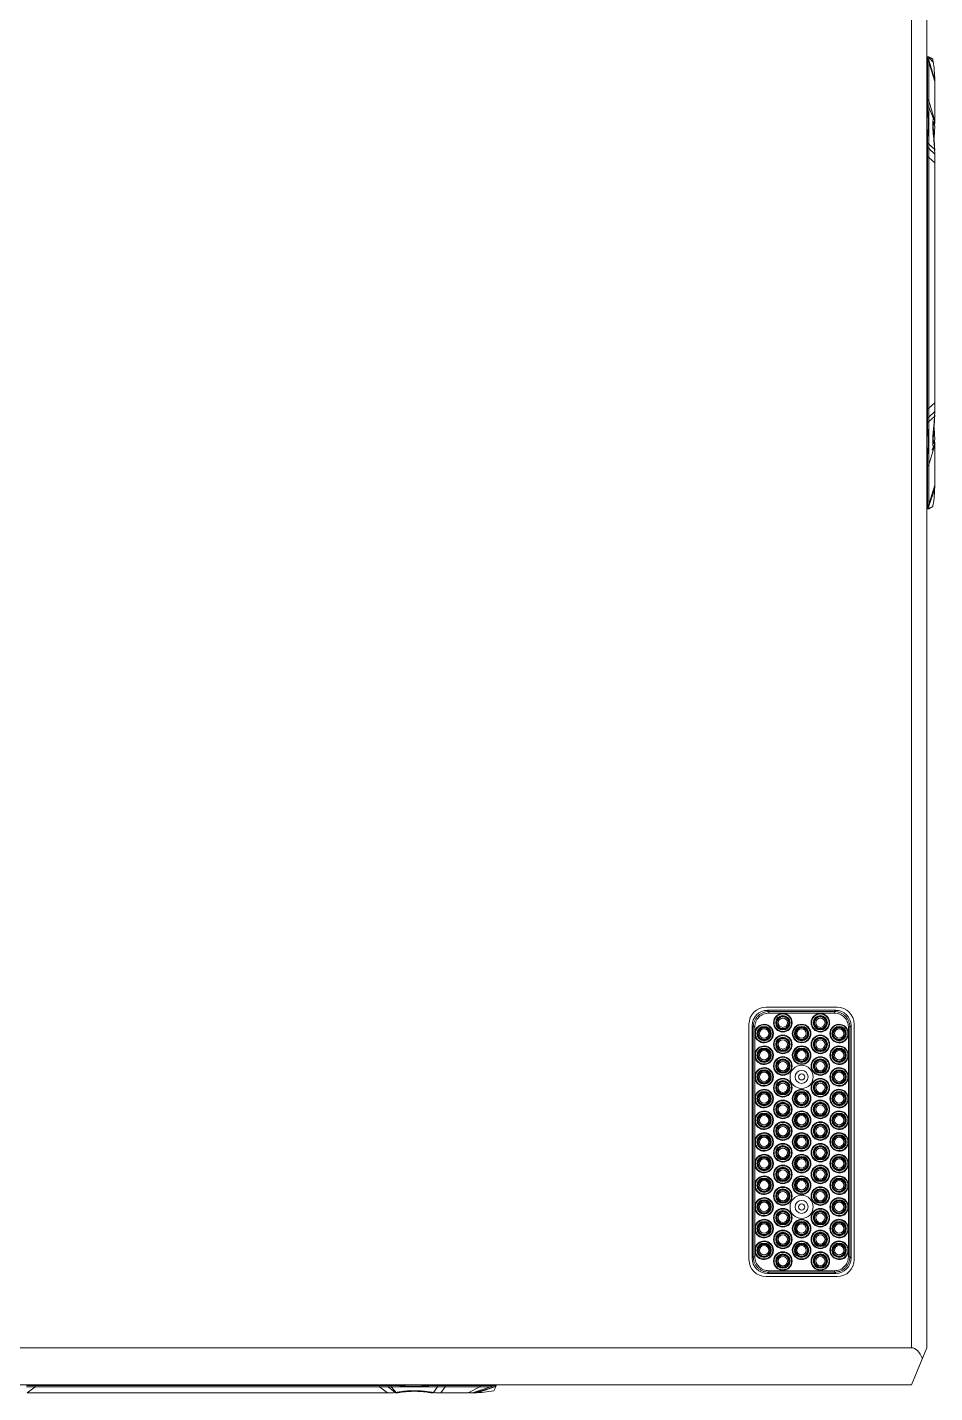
# Model space of a CAD drawing. Header units: millimetres. Extents: x 0 to 3564, y 0 to 2520.
# Drawn here: x 861.4 to 1154.6, y 1650.4 to 2091.5 of the extents above; entities that cross this region are included whole.
import ezdxf

# ---------------------------------------------------------------- set-up
doc = ezdxf.new("R2010")
doc.units = ezdxf.units.MM
doc.layers.get('0').update_dxf_attribs({"lineweight": 13})

msp = doc.modelspace()

# ---------------------------------------------------------------- linework, layer by layer
for p, q in [((1147.08, 2294.94), (1147.08, 1664.94)), ((1152.08, 2294.94), (1152.08, 1664.94)), ((1152.08, 2081.96), (1152.48, 2081.94)), ((1152.23, 2081.95), (1152.23, 2081.95)), ((1152.24, 2081.95), (1152.23, 2081.95)), ((1152.26, 2081.95), (1152.24, 2081.95)), ((1152.25, 2081.95), (1152.46, 2081.94)), ((1152.39, 2081.95), (1152.25, 2081.95)), ((1152.27, 2081.95), (1152.26, 2081.95)), ((1152.39, 2081.95), (1152.27, 2081.95)), ((1152.43, 2081.91), (1152.38, 2081.86)), ((1152.46, 2081.94), (1152.47, 2081.94)), ((1152.47, 2081.94), (1152.47, 2081.94)), ((1152.47, 2081.94), (1152.48, 2081.94)), ((1152.49, 2081.94), (1152.48, 2081.94)), ((1152.68, 2081.89), (1152.48, 2081.94)), ((1152.68, 2081.89), (1152.68, 2081.89)), ((1153.95, 2081.24), (1152.68, 2081.89)), ((1152.72, 2081.7), (1154.13, 2080.21)), ((1152.22, 2080.57), (1152.22, 2081.18)), ((1152.22, 2068.04), (1152.22, 2080.57)), ((1152.68, 2080.82), (1154.58, 2074.54)), ((1152.68, 2080.21), (1152.68, 2080.82)), ((1152.68, 2067.76), (1152.68, 2080.21)), ((1152.68, 2080.21), (1154.58, 2073.97)), ((1154.03, 2080.77), (1153.95, 2081.24)), ((1154.12, 2080.21), (1154.12, 2080.24)), ((1154.58, 2060.44), (1154.58, 2074.64)), ((1152.68, 2067.76), (1154.58, 2061.23)), ((1152.7, 2065.64), (1153.85, 2062.77)), ((1154.57, 2060.55), (1154.57, 2060.47)), ((1154.57, 2060.47), (1154.58, 2060.44)), ((1154.27, 2055.3), (1154.25, 2055.6)), ((1152.22, 2049.61), (1152.23, 2052.52)), ((1152.23, 2052.52), (1152.25, 2053.96)), ((1152.68, 2052.33), (1152.69, 2053.75)), ((1152.68, 2052.33), (1154.58, 2050.52)), ((1152.69, 2053.75), (1154.54, 2052.16)), ((1154.56, 2051.63), (1154.58, 2051.08)), ((1152.22, 1968.27), (1152.22, 2049.61)), ((1152.68, 2049.4), (1154.58, 2047.67)), ((1152.68, 1968.47), (1152.68, 2049.4)), ((1154.58, 2049.75), (1154.58, 2050.52)), ((1154.58, 1968.12), (1154.58, 2049.75)), ((1154.58, 2049.21), (1154.58, 2049.75)), ((1152.22, 1965.35), (1152.22, 1968.27)), ((1152.68, 1968.47), (1154.58, 1970.2)), ((1152.68, 1965.54), (1154.58, 1967.35)), ((1154.58, 1967.35), (1154.58, 1968.12)), ((1152.25, 1963.91), (1152.22, 1965.35)), ((1152.69, 1964.12), (1152.68, 1965.54)), ((1152.69, 1964.12), (1154.54, 1965.72)), ((1154.2, 1961.83), (1154.28, 1962.67)), ((1154.58, 1966.77), (1154.56, 1966.16)), ((1154.08, 1960.47), (1154.2, 1961.83)), ((1152.68, 1950.11), (1154.58, 1956.64)), ((1154.58, 1957.43), (1154.56, 1957.2)), ((1154.58, 1957.43), (1154.58, 1956.64)), ((1154.58, 1957.42), (1154.58, 1957.43)), ((1154.58, 1956.64), (1154.58, 1957.42)), ((1154.58, 1956.64), (1154.58, 1953.52)), ((1154.58, 1956.01), (1154.58, 1943.61)), ((1152.22, 1936.98), (1152.22, 1949.83)), ((1152.68, 1937.33), (1152.68, 1950.11)), ((1154.58, 1945.32), (1154.58, 1943.61)), ((1152.68, 1937.33), (1154.58, 1943.61)), ((1152.69, 1936.8), (1154.56, 1942.16)), ((1154.58, 1943.61), (1154.58, 1943.41)), ((1154.58, 1943.51), (1154.58, 1943.61)), ((1154.58, 1943.4), (1154.58, 1943.43)), ((1152.68, 1935.98), (1153.95, 1936.64)), ((1154.03, 1937.09), (1153.95, 1936.64)), ((1153.95, 1936.64), (1153.95, 1936.64)), ((1152.47, 1935.93), (1152.08, 1935.91)), ((1152.22, 1935.92), (1152.23, 1935.92)), ((1152.23, 1935.92), (1152.26, 1935.92)), ((1152.23, 1935.92), (1152.26, 1935.92)), ((1152.26, 1935.92), (1152.46, 1935.93)), ((1152.26, 1935.92), (1152.34, 1935.92)), ((1152.26, 1935.92), (1152.26, 1935.92)), ((1152.44, 1935.93), (1152.31, 1935.92)), ((1152.47, 1935.93), (1152.44, 1935.93)), ((1152.47, 1935.93), (1152.44, 1935.93)), ((1152.47, 1935.93), (1152.68, 1935.99)), ((1152.47, 1935.93), (1152.47, 1935.93)), ((1152.68, 1935.99), (1152.68, 1935.98)), ((1100.08, 1774.94), (1123.08, 1774.94)), ((1122.6, 1773.94), (1100.56, 1773.94)), ((1100.96, 1773.54), (1100.56, 1773.94)), ((1100.96, 1773.54), (1122.2, 1773.54)), ((1100.96, 1773.54), (1100.96, 1773.04)), ((1122.2, 1773.04), (1100.96, 1773.04)), ((1122.6, 1773.94), (1122.2, 1773.54)), ((1122.2, 1773.04), (1122.2, 1773.54)), ((1094.58, 1693.44), (1094.58, 1769.44)), ((1095.58, 1768.96), (1095.98, 1768.56)), ((1095.58, 1768.96), (1095.58, 1693.92)), ((1096.48, 1768.56), (1095.98, 1768.56)), ((1095.98, 1694.32), (1095.98, 1768.56)), ((1096.48, 1768.56), (1096.48, 1766.78)), ((1127.18, 1768.56), (1126.69, 1768.56)), ((1126.69, 1766.78), (1126.69, 1768.56)), ((1127.18, 1768.56), (1127.58, 1768.96)), ((1127.18, 1768.56), (1127.18, 1694.32)), ((1127.58, 1693.92), (1127.58, 1768.96)), ((1128.58, 1769.44), (1128.58, 1693.44)), ((1096.48, 1766.09), (1096.48, 1759.78)), ((1126.69, 1759.78), (1126.69, 1766.09)), ((1096.48, 1759.09), (1096.48, 1752.78)), ((1126.69, 1752.78), (1126.69, 1759.09)), ((1096.48, 1752.09), (1096.48, 1745.78)), ((1126.69, 1745.78), (1126.69, 1752.09)), ((1096.48, 1745.09), (1096.48, 1738.78)), ((1126.69, 1738.78), (1126.69, 1745.09)), ((1096.48, 1738.09), (1096.48, 1731.78)), ((1126.69, 1731.78), (1126.69, 1738.09)), ((1096.48, 1731.09), (1096.48, 1724.78)), ((1126.69, 1724.78), (1126.69, 1731.09)), ((1096.48, 1724.09), (1096.48, 1717.78)), ((1126.69, 1717.78), (1126.69, 1724.09)), ((1096.48, 1717.09), (1096.48, 1710.78)), ((1126.69, 1710.78), (1126.69, 1717.09)), ((1096.48, 1710.09), (1096.48, 1703.78)), ((1126.69, 1703.78), (1126.69, 1710.09)), ((1096.48, 1703.09), (1096.48, 1696.78)), ((1126.69, 1696.78), (1126.69, 1703.09)), ((1095.98, 1694.32), (1095.58, 1693.92)), ((1095.98, 1694.32), (1096.48, 1694.32)), ((1096.48, 1696.09), (1096.48, 1694.32)), ((1126.69, 1694.32), (1126.69, 1696.09)), ((1126.69, 1694.32), (1127.18, 1694.32)), ((1127.58, 1693.92), (1127.18, 1694.32)), ((1100.56, 1688.94), (1100.96, 1689.33)), ((1100.96, 1689.83), (1122.2, 1689.83)), ((1100.96, 1689.83), (1100.96, 1689.33)), ((1122.2, 1689.33), (1100.96, 1689.33)), ((1122.2, 1689.33), (1122.2, 1689.83)), ((1122.2, 1689.33), (1122.6, 1688.94)), ((1123.08, 1687.94), (1100.08, 1687.94)), ((1100.56, 1688.94), (1122.6, 1688.94)), ((1147.08, 1664.94), (692.08, 1664.94)), ((1147.08, 1652.94), (1152.08, 1664.94)), ((1147.08, 1652.94), (692.08, 1652.94)), ((863.98, 1652.34), (861.4, 1650.44)), ((977.76, 1650.44), (861.4, 1650.44)), ((863.98, 1652.79), (975.19, 1652.79)), ((863.98, 1652.34), (863.98, 1652.79)), ((863.98, 1652.34), (975.19, 1652.34)), ((975.19, 1652.34), (975.19, 1652.79)), ((975.19, 1652.34), (977.76, 1650.44)), ((978.48, 1650.44), (977.76, 1650.44)), ((978.05, 1652.78), (978.04, 1652.33)), ((978.04, 1652.33), (980.24, 1650.46)), ((978.97, 1652.32), (978.04, 1652.33)), ((978.98, 1652.76), (978.05, 1652.78)), ((978.98, 1652.76), (978.97, 1652.32)), ((978.97, 1652.32), (980.53, 1650.5)), ((980.24, 1650.44), (981.19, 1650.44)), ((986.54, 1651.07), (986.49, 1651.07)), ((991.79, 1650.44), (992.68, 1650.44)), ((993.92, 1652.33), (992.68, 1650.46)), ((996.42, 1652.79), (993.91, 1652.78)), ((993.91, 1652.77), (993.92, 1652.33)), ((994.46, 1650.44), (994.99, 1650.44)), ((994.99, 1650.44), (996.42, 1652.34)), ((996.42, 1652.8), (996.42, 1652.35)), ((1007.62, 1652.79), (996.42, 1652.79)), ((1007.62, 1652.34), (996.42, 1652.34)), ((1003.82, 1650.44), (1003.62, 1650.44)), ((1007.62, 1652.34), (1003.82, 1650.44)), ((1005.23, 1650.43), (1011.1, 1652.35)), ((1005.81, 1650.43), (1005.23, 1650.43)), ((1005.81, 1650.44), (1012.48, 1652.34)), ((1012.5, 1652.33), (1007.12, 1650.46)), ((1007.62, 1652.79), (1007.62, 1652.34)), ((1007.62, 1652.79), (1007.82, 1652.79)), ((1007.83, 1652.34), (1007.62, 1652.34)), ((1007.82, 1652.79), (1007.83, 1652.34)), ((1012.12, 1651.07), (1012.77, 1652.34)), ((1012.48, 1652.34), (1012.5, 1652.33)), ((1012.48, 1652.34), (1012.48, 1652.34)), ((1012.72, 1652.31), (1012.77, 1652.34)), ((1012.77, 1652.34), (1012.77, 1652.34)), ((1012.84, 1652.79), (1012.83, 1652.55)), ((1012.83, 1652.58), (1012.83, 1652.58)), ((1012.83, 1652.56), (1012.83, 1652.56)), ((1012.83, 1652.56), (1012.83, 1652.56)), ((1012.83, 1652.56), (1012.83, 1652.56)), ((1012.83, 1652.55), (1012.83, 1652.55)), ((1012.84, 1652.8), (1012.84, 1652.79)), ((1012.84, 1652.79), (1012.84, 1652.79)), ((1012.84, 1652.77), (1012.84, 1652.77)), ((1012.84, 1652.73), (1012.84, 1652.74)), ((1012.84, 1652.73), (1012.84, 1652.74)), ((1012.84, 1652.72), (1012.84, 1652.73))]:
    msp.add_line(p, q)
for points in [[(1152.48, 2081.94), (1152.47, 2081.94), (1152.46, 2081.94)], [(1152.68, 2081.89), (1152.64, 2081.91), (1152.55, 2081.93), (1152.49, 2081.94)], [(1153.95, 2081.24), (1153.77, 2081.33), (1153.51, 2081.46), (1153.27, 2081.58)], [(1154.33, 2061.84), (1154.28, 2061.91), (1153.97, 2062.48), (1153.85, 2062.77)], [(1153.74, 1954.85), (1153.74, 1954.86), (1153.78, 1954.94), (1153.83, 1955.07), (1153.88, 1955.19), (1153.93, 1955.31), (1153.98, 1955.42), (1154.03, 1955.52), (1154.07, 1955.61), (1154.12, 1955.69), (1154.17, 1955.78), (1154.23, 1955.87), (1154.29, 1955.97), (1154.33, 1956.03)], [(1152.68, 1937.33), (1152.68, 1939.19), (1152.68, 1941.93), (1152.68, 1945.53), (1152.68, 1950.11)], [(1012.77, 1652.34), (1012.79, 1652.37), (1012.82, 1652.46), (1012.83, 1652.52), (1012.83, 1652.54), (1012.83, 1652.54)], [(1012.82, 1652.46), (1012.83, 1652.52), (1012.83, 1652.54), (1012.83, 1652.54)], [(1012.83, 1652.54), (1012.83, 1652.55), (1012.83, 1652.56)], [(1012.83, 1652.54), (1012.83, 1652.55), (1012.83, 1652.56)]]:
    msp.add_lwpolyline(points)
for centre, radius in [((1099.46, 1766.44), 2.82), ((1099.46, 1766.44), 2.32), ((1105.52, 1769.94), 3), ((1105.52, 1769.94), 2.82), ((1105.52, 1769.94), 2.32), ((1105.52, 1769.94), 2.1), ((1105.52, 1769.94), 1.9), ((1105.52, 1769.94), 1.5), ((1111.58, 1766.44), 3), ((1111.58, 1766.44), 2.82), ((1111.58, 1766.44), 2.32), ((1117.64, 1769.94), 3), ((1117.64, 1769.94), 2.82), ((1117.64, 1769.94), 2.32), ((1117.64, 1769.94), 2.1), ((1117.64, 1769.94), 1.9), ((1117.64, 1769.94), 1.5), ((1123.71, 1766.44), 2.82), ((1123.71, 1766.44), 2.32), ((1099.46, 1766.44), 2.1), ((1099.46, 1766.44), 1.9), ((1099.46, 1766.44), 1.5), ((1105.52, 1762.94), 3), ((1105.52, 1762.94), 2.82), ((1105.52, 1762.94), 2.32), ((1105.52, 1762.94), 2.1), ((1105.52, 1762.94), 1.9), ((1105.52, 1762.94), 1.5), ((1111.58, 1766.44), 2.1), ((1111.58, 1766.44), 1.9), ((1111.58, 1766.44), 1.5), ((1117.64, 1762.94), 3), ((1117.64, 1762.94), 2.82), ((1117.64, 1762.94), 2.32), ((1117.64, 1762.94), 2.1), ((1117.64, 1762.94), 1.9), ((1117.64, 1762.94), 1.5), ((1123.71, 1766.44), 2.1), ((1123.71, 1766.44), 1.9), ((1123.71, 1766.44), 1.5), ((1099.46, 1759.44), 2.82), ((1099.46, 1759.44), 2.32), ((1099.46, 1759.44), 2.1), ((1099.46, 1759.44), 1.9), ((1099.46, 1759.44), 1.5), ((1111.58, 1759.44), 3), ((1111.58, 1759.44), 2.82), ((1111.58, 1759.44), 2.32), ((1111.58, 1759.44), 2.1), ((1111.58, 1759.44), 1.9), ((1111.58, 1759.44), 1.5), ((1123.71, 1759.44), 2.82), ((1123.71, 1759.44), 2.32), ((1123.71, 1759.44), 2.1), ((1123.71, 1759.44), 1.9), ((1123.71, 1759.44), 1.5), ((1105.52, 1755.94), 3), ((1105.52, 1755.94), 2.82), ((1105.52, 1755.94), 2.32), ((1105.52, 1755.94), 2.1), ((1105.52, 1755.94), 1.9), ((1105.52, 1755.94), 1.5), ((1111.58, 1752.44), 3.75), ((1117.64, 1755.94), 3), ((1117.64, 1755.94), 2.82), ((1117.64, 1755.94), 2.32), ((1117.64, 1755.94), 2.1), ((1117.64, 1755.94), 1.9), ((1117.64, 1755.94), 1.5), ((1099.46, 1752.44), 2.82), ((1099.46, 1752.44), 2.32), ((1099.46, 1752.44), 2.1), ((1099.46, 1752.44), 1.9), ((1099.46, 1752.44), 1.5), ((1105.52, 1748.94), 3), ((1105.52, 1748.94), 2.82), ((1105.52, 1748.94), 2.32), ((1105.52, 1748.94), 2.1), ((1111.58, 1752.44), 2.1), ((1111.58, 1752.44), 1), ((1117.64, 1748.94), 3), ((1117.64, 1748.94), 2.82), ((1117.64, 1748.94), 2.32), ((1117.64, 1748.94), 2.1), ((1123.71, 1752.44), 2.82), ((1123.71, 1752.44), 2.32), ((1123.71, 1752.44), 2.1), ((1123.71, 1752.44), 1.9), ((1123.71, 1752.44), 1.5), ((1099.46, 1745.44), 2.82), ((1099.46, 1745.44), 2.32), ((1099.46, 1745.44), 2.1), ((1099.46, 1745.44), 1.9), ((1099.46, 1745.44), 1.5), ((1105.52, 1748.94), 1.9), ((1105.52, 1748.94), 1.5), ((1111.58, 1745.44), 3), ((1111.58, 1745.44), 2.82), ((1111.58, 1745.44), 2.32), ((1111.58, 1745.44), 2.1), ((1111.58, 1745.44), 1.9), ((1111.58, 1745.44), 1.5), ((1117.64, 1748.94), 1.9), ((1117.64, 1748.94), 1.5), ((1123.71, 1745.44), 2.82), ((1123.71, 1745.44), 2.32), ((1123.71, 1745.44), 2.1), ((1123.71, 1745.44), 1.9), ((1123.71, 1745.44), 1.5), ((1105.52, 1741.94), 3), ((1105.52, 1741.94), 2.82), ((1105.52, 1741.94), 2.32), ((1105.52, 1741.94), 2.1), ((1105.52, 1741.94), 1.9), ((1105.52, 1741.94), 1.5), ((1117.64, 1741.94), 3), ((1117.64, 1741.94), 2.82), ((1117.64, 1741.94), 2.32), ((1117.64, 1741.94), 2.1), ((1117.64, 1741.94), 1.9), ((1117.64, 1741.94), 1.5), ((1099.46, 1738.44), 2.82), ((1099.46, 1738.44), 2.32), ((1099.46, 1738.44), 2.1), ((1099.46, 1738.44), 1.9), ((1099.46, 1738.44), 1.5), ((1105.52, 1734.94), 3), ((1105.52, 1734.94), 2.82), ((1111.58, 1738.44), 3), ((1111.58, 1738.44), 2.82), ((1111.58, 1738.44), 2.32), ((1111.58, 1738.44), 2.1), ((1111.58, 1738.44), 1.9), ((1111.58, 1738.44), 1.5), ((1117.64, 1734.94), 3), ((1117.64, 1734.94), 2.82), ((1123.71, 1738.44), 2.82), ((1123.71, 1738.44), 2.32), ((1123.71, 1738.44), 2.1), ((1123.71, 1738.44), 1.9), ((1123.71, 1738.44), 1.5), ((1099.46, 1731.44), 2.82), ((1099.46, 1731.44), 2.32), ((1099.46, 1731.44), 2.1), ((1099.46, 1731.44), 1.9), ((1105.52, 1734.94), 2.32), ((1105.52, 1734.94), 2.1), ((1105.52, 1734.94), 1.9), ((1105.52, 1734.94), 1.5), ((1111.58, 1731.44), 3), ((1111.58, 1731.44), 2.82), ((1111.58, 1731.44), 2.32), ((1111.58, 1731.44), 2.1), ((1111.58, 1731.44), 1.9), ((1117.64, 1734.94), 2.32), ((1117.64, 1734.94), 2.1), ((1117.64, 1734.94), 1.9), ((1117.64, 1734.94), 1.5), ((1123.71, 1731.44), 2.82), ((1123.71, 1731.44), 2.32), ((1123.71, 1731.44), 2.1), ((1123.71, 1731.44), 1.9), ((1099.46, 1731.44), 1.5), ((1105.52, 1727.94), 3), ((1105.52, 1727.94), 2.82), ((1105.52, 1727.94), 2.32), ((1105.52, 1727.94), 2.1), ((1105.52, 1727.94), 1.9), ((1105.52, 1727.94), 1.5), ((1111.58, 1731.44), 1.5), ((1117.64, 1727.94), 3), ((1117.64, 1727.94), 2.82), ((1117.64, 1727.94), 2.32), ((1117.64, 1727.94), 2.1), ((1117.64, 1727.94), 1.9), ((1117.64, 1727.94), 1.5), ((1123.71, 1731.44), 1.5), ((1099.46, 1724.44), 2.82), ((1099.46, 1724.44), 2.32), ((1099.46, 1724.44), 2.1), ((1099.46, 1724.44), 1.9), ((1099.46, 1724.44), 1.5), ((1111.58, 1724.44), 3), ((1111.58, 1724.44), 2.82), ((1111.58, 1724.44), 2.32), ((1111.58, 1724.44), 2.1), ((1111.58, 1724.44), 1.9), ((1111.58, 1724.44), 1.5), ((1123.71, 1724.44), 2.82), ((1123.71, 1724.44), 2.32), ((1123.71, 1724.44), 2.1), ((1123.71, 1724.44), 1.9), ((1123.71, 1724.44), 1.5), ((1099.46, 1717.44), 2.82), ((1105.52, 1720.94), 3), ((1105.52, 1720.94), 2.82), ((1105.52, 1720.94), 2.32), ((1105.52, 1720.94), 2.1), ((1105.52, 1720.94), 1.9), ((1105.52, 1720.94), 1.5), ((1111.58, 1717.44), 3), ((1111.58, 1717.44), 2.82), ((1117.64, 1720.94), 3), ((1117.64, 1720.94), 2.82), ((1117.64, 1720.94), 2.32), ((1117.64, 1720.94), 2.1), ((1117.64, 1720.94), 1.9), ((1117.64, 1720.94), 1.5), ((1123.71, 1717.44), 2.82), ((1099.46, 1717.44), 2.32), ((1099.46, 1717.44), 2.1), ((1099.46, 1717.44), 1.9), ((1099.46, 1717.44), 1.5), ((1105.52, 1713.94), 3), ((1105.52, 1713.94), 2.82), ((1105.52, 1713.94), 2.32), ((1105.52, 1713.94), 2.1), ((1105.52, 1713.94), 1.9), ((1111.58, 1717.44), 2.32), ((1111.58, 1717.44), 2.1), ((1111.58, 1717.44), 1.9), ((1111.58, 1717.44), 1.5), ((1117.64, 1713.94), 3), ((1117.64, 1713.94), 2.82), ((1117.64, 1713.94), 2.32), ((1117.64, 1713.94), 2.1), ((1117.64, 1713.94), 1.9), ((1123.71, 1717.44), 2.32), ((1123.71, 1717.44), 2.1), ((1123.71, 1717.44), 1.9), ((1123.71, 1717.44), 1.5), ((1099.46, 1710.44), 2.82), ((1099.46, 1710.44), 2.32), ((1099.46, 1710.44), 2.1), ((1099.46, 1710.44), 1.9), ((1099.46, 1710.44), 1.5), ((1105.52, 1713.94), 1.5), ((1111.58, 1710.44), 3.75), ((1111.58, 1710.44), 2.1), ((1111.58, 1710.44), 1), ((1117.64, 1713.94), 1.5), ((1123.71, 1710.44), 2.82), ((1123.71, 1710.44), 2.32), ((1123.71, 1710.44), 2.1), ((1123.71, 1710.44), 1.9), ((1123.71, 1710.44), 1.5), ((1105.52, 1706.94), 3), ((1105.52, 1706.94), 2.82), ((1105.52, 1706.94), 2.32), ((1105.52, 1706.94), 2.1), ((1105.52, 1706.94), 1.9), ((1105.52, 1706.94), 1.5), ((1117.64, 1706.94), 3), ((1117.64, 1706.94), 2.82), ((1117.64, 1706.94), 2.32), ((1117.64, 1706.94), 2.1), ((1117.64, 1706.94), 1.9), ((1117.64, 1706.94), 1.5), ((1099.46, 1703.44), 2.82), ((1099.46, 1703.44), 2.32), ((1099.46, 1703.44), 2.1), ((1099.46, 1703.44), 1.9), ((1099.46, 1703.44), 1.5), ((1105.52, 1699.94), 3), ((1105.52, 1699.94), 2.82), ((1111.58, 1703.44), 3), ((1111.58, 1703.44), 2.82), ((1111.58, 1703.44), 2.32), ((1111.58, 1703.44), 2.1), ((1111.58, 1703.44), 1.9), ((1111.58, 1703.44), 1.5), ((1117.64, 1699.94), 3), ((1117.64, 1699.94), 2.82), ((1123.71, 1703.44), 2.82), ((1123.71, 1703.44), 2.32), ((1123.71, 1703.44), 2.1), ((1123.71, 1703.44), 1.9), ((1123.71, 1703.44), 1.5), ((1099.46, 1696.44), 2.82), ((1099.46, 1696.44), 2.32), ((1099.46, 1696.44), 2.1), ((1099.46, 1696.44), 1.9), ((1105.52, 1699.94), 2.32), ((1105.52, 1699.94), 2.1), ((1105.52, 1699.94), 1.9), ((1105.52, 1699.94), 1.5), ((1111.58, 1696.44), 3), ((1111.58, 1696.44), 2.82), ((1111.58, 1696.44), 2.32), ((1111.58, 1696.44), 2.1), ((1111.58, 1696.44), 1.9), ((1117.64, 1699.94), 2.32), ((1117.64, 1699.94), 2.1), ((1117.64, 1699.94), 1.9), ((1117.64, 1699.94), 1.5), ((1123.71, 1696.44), 2.82), ((1123.71, 1696.44), 2.32), ((1123.71, 1696.44), 2.1), ((1123.71, 1696.44), 1.9), ((1099.46, 1696.44), 1.5), ((1105.52, 1692.94), 3), ((1105.52, 1692.94), 2.82), ((1105.52, 1692.94), 2.32), ((1105.52, 1692.94), 2.1), ((1105.52, 1692.94), 1.9), ((1105.52, 1692.94), 1.5), ((1111.58, 1696.44), 1.5), ((1117.64, 1692.94), 3), ((1117.64, 1692.94), 2.82), ((1117.64, 1692.94), 2.32), ((1117.64, 1692.94), 2.1), ((1117.64, 1692.94), 1.9), ((1117.64, 1692.94), 1.5), ((1123.71, 1696.44), 1.5)]:
    msp.add_circle(centre, radius)
for centre, radius, start, end in [((1152.2, 2081.46), 0.5, 86.9236, 86.9657), ((1152.45, 2081.45), 0.496, 62.913, 71.0364), ((1114.81, 2073.96), 39.81, 9.074, 9.8552), ((1115.4, 2074.05), 39.21, 8.2704, 9.0318), ((1122.49, 2074.66), 32.09, 1.6951, 1.8258), ((1120.29, 2074.61), 34.3, 0.7481, 1.6797), ((1116.59, 2074.56), 37.99, 0.3784, 0.7476), ((1111.57, 2074.53), 43.01, 0.1505, 0.3761), ((1161.64, 2060.36), 7.69, 175.4358, 176.0078), ((1135.82, 2051.08), 18.75, 1.6882, 3.2859), ((1086.73, 2050.3), 67.85, 0.1899, 0.663), ((1087.72, 1967.57), 66.86, 359.3117, 359.8109), ((1135.51, 1966.8), 19.06, 356.7296, 358.073), ((1217.14, 1955.27), 63.27, 175.2774, 175.4913), ((1166.53, 1957.76), 12.58, 181.2303, 182.116), ((1114.75, 1943.92), 39.87, 350.1271, 351.2679), ((1152.45, 1936.43), 0.496, 288.9694, 297.0893), ((1100.08, 1769.44), 5.5, 90, 180), ((1123.08, 1769.44), 5.5, 0, 90), ((1099.46, 1766.44), 3, 186.6138, 173.3862), ((1123.71, 1766.44), 3, 6.6138, 353.3862), ((1099.46, 1766.44), 3, 173.3861, 179.9943), ((1099.46, 1766.44), 3, 180.0057, 186.6139), ((1123.7, 1766.44), 3, 0.0057, 6.6139), ((1123.7, 1766.44), 3, 353.3861, 359.9943), ((1099.46, 1759.44), 3, 173.3861, 179.9943), ((1099.46, 1759.44), 3, 186.6138, 173.3862), ((1123.71, 1759.44), 3, 6.6138, 353.3862), ((1123.7, 1759.44), 3, 0.0057, 6.6139), ((1099.46, 1759.44), 3, 180.0057, 186.6139), ((1099.46, 1752.44), 3, 186.6138, 173.3862), ((1123.71, 1752.44), 3, 6.6138, 353.3862), ((1123.7, 1759.44), 3, 353.3861, 359.9943), ((1099.46, 1752.44), 3, 173.3861, 179.9943), ((1099.46, 1752.44), 3, 180.0057, 186.6139), ((1123.7, 1752.44), 3, 0.0057, 6.6139), ((1123.7, 1752.44), 3, 353.3861, 359.9943), ((1099.46, 1745.44), 3, 186.6138, 173.3862), ((1123.71, 1745.44), 3, 6.6138, 353.3862), ((1099.46, 1745.44), 3, 173.3861, 179.9943), ((1099.46, 1745.44), 3, 180.0057, 186.6139), ((1123.7, 1745.44), 3, 0.0057, 6.6139), ((1123.7, 1745.44), 3, 353.3861, 359.9943), ((1099.46, 1738.44), 3, 173.3861, 179.9943), ((1099.46, 1738.44), 3, 180.0057, 186.6139), ((1099.46, 1738.44), 3, 186.6138, 173.3862), ((1123.71, 1738.44), 3, 6.6138, 353.3862), ((1123.7, 1738.44), 3, 0.0057, 6.6139), ((1123.7, 1738.44), 3, 353.3861, 359.9943), ((1099.46, 1731.44), 3, 186.6138, 173.3862), ((1123.71, 1731.44), 3, 6.6138, 353.3862), ((1099.46, 1731.44), 3, 173.3855, 179.9938), ((1099.46, 1731.44), 3, 180.0062, 186.6145), ((1123.7, 1731.44), 3, 0.0062, 6.6145), ((1123.7, 1731.44), 3, 353.3855, 359.9938), ((1099.46, 1724.44), 3, 173.3861, 179.9943), ((1099.46, 1724.44), 3, 186.6138, 173.3862), ((1123.71, 1724.44), 3, 6.6138, 353.3862), ((1123.7, 1724.44), 3, 0.0057, 6.6139), ((1099.46, 1724.44), 3, 180.0057, 186.6139), ((1099.46, 1717.44), 3, 186.6138, 173.3862), ((1123.71, 1717.44), 3, 6.6138, 353.3862), ((1123.7, 1724.44), 3, 353.3861, 359.9943), ((1099.46, 1717.44), 3, 173.3861, 179.9943), ((1099.46, 1717.44), 3, 180.0057, 186.6139), ((1123.7, 1717.44), 3, 0.0057, 6.6139), ((1123.7, 1717.44), 3, 353.3861, 359.9943), ((1099.46, 1710.44), 3, 186.6138, 173.3862), ((1123.71, 1710.44), 3, 6.6138, 353.3862), ((1099.46, 1710.44), 3, 173.3861, 179.9943), ((1099.46, 1710.44), 3, 180.0057, 186.6139), ((1123.7, 1710.44), 3, 0.0057, 6.6139), ((1123.7, 1710.44), 3, 353.3861, 359.9943), ((1099.46, 1703.44), 3, 173.3861, 179.9943), ((1099.46, 1703.44), 3, 180.0057, 186.6139), ((1099.46, 1703.44), 3, 186.6138, 173.3862), ((1123.71, 1703.44), 3, 6.6138, 353.3862), ((1123.7, 1703.44), 3, 0.0057, 6.6139), ((1123.7, 1703.44), 3, 353.3861, 359.9943), ((1099.46, 1696.44), 3, 186.6138, 173.3862), ((1123.71, 1696.44), 3, 6.6138, 353.3862), ((1099.46, 1696.44), 3, 173.3861, 179.9943), ((1099.46, 1696.44), 3, 180.0057, 186.6139), ((1123.7, 1696.44), 3, 0.0057, 6.6139), ((1123.7, 1696.44), 3, 353.3861, 359.9943), ((1100.08, 1693.44), 5.5, 180, 270), ((1123.08, 1693.44), 5.5, 270, 0), ((863.64, 1380.32), 272.02, 89.9283, 90.5298), ((975.53, 1380.32), 272.02, 89.4702, 90.0717), ((1004.65, 1776.79), 126.35, 269.6211, 269.9061), ((1004.91, 1880.13), 229.7, 269.8834, 270.0787), ((1005.82, 1682.06), 31.63, 269.9579, 281.4903), ((1011.33, 1316.13), 336.68, 89.9934, 90.5974), ((1012.34, 1652.82), 0.5, 285.8892, 357.1597), ((1012.32, 1652.81), 0.52, 334.6218, 338.8348)]:
    msp.add_arc(centre, radius, start, end)
for centre, major_axis, ratio, start_param, end_param in [((1100.6, 1768.92), (3.56, -3.56), 0.992433, 2.359993, 3.923193), ((1122.56, 1768.92), (3.56, 3.56), 0.992433, -0.7816, 0.7816), ((1100.6, 1693.96), (3.56, 3.56), 0.992433, 2.359993, 3.923193), ((1122.56, 1693.96), (3.56, -3.56), 0.992433, -0.7816, 0.7816), ((1147.08, 1652.94), (0, 12), 0.416667, -0.785398, 0)]:
    msp.add_ellipse(centre, major_axis=major_axis, ratio=ratio, start_param=start_param, end_param=end_param)
for points, knots in [([(1152.22, 2081.18), (1152.23, 2081.32), (1152.25, 2081.55), (1152.33, 2081.79), (1152.38, 2081.86)], [0, 0, 0, 0, 0.61049, 1, 1, 1, 1]), ([(1152.38, 2081.86), (1152.41, 2081.86), (1152.54, 2081.84), (1152.66, 2081.77), (1152.72, 2081.7)], [0, 0, 0, 0, 0.257828, 1, 1, 1, 1]), ([(1152.48, 2081.94), (1152.47, 2081.94), (1152.45, 2081.93), (1152.44, 2081.92), (1152.43, 2081.91)], [0, 0, 0, 0, 0.293581, 1, 1, 1, 1]), ([(1152.72, 2081.7), (1152.72, 2081.73), (1152.71, 2081.77), (1152.7, 2081.82), (1152.69, 2081.86), (1152.68, 2081.88), (1152.68, 2081.89)], [0, 0, 0, 0, 0.406959, 0.657674, 0.848316, 1, 1, 1, 1]), ([(1152.68, 2080.82), (1152.68, 2080.98), (1152.7, 2081.22), (1152.72, 2081.51), (1152.72, 2081.64), (1152.72, 2081.7)], [0, 0, 0, 0, 0.551243, 0.792116, 1, 1, 1, 1]), ([(1152.23, 2081.18), (1152.33, 2081.17), (1152.53, 2081.1), (1152.65, 2080.92), (1152.68, 2080.82)], [0, 0, 0, 0, 0.501541, 1, 1, 1, 1]), ([(1152.22, 2080.57), (1152.33, 2080.56), (1152.53, 2080.49), (1152.65, 2080.31), (1152.68, 2080.21)], [0, 0, 0, 0, 0.502736, 1, 1, 1, 1]), ([(1154.56, 2075.69), (1154.55, 2076.06), (1154.49, 2077.4), (1154.34, 2078.74), (1154.2, 2079.69)], [0, 0, 0, 0, 0.280426, 1, 1, 1, 1]), ([(1152.22, 2068.06), (1152.32, 2068.05), (1152.51, 2068), (1152.65, 2067.85), (1152.68, 2067.76)], [0, 0, 0, 0, 0.528515, 1, 1, 1, 1]), ([(1152.26, 2065.88), (1152.24, 2066.25), (1152.23, 2066.97), (1152.22, 2067.69), (1152.22, 2068.04)], [0, 0, 0, 0, 0.508206, 1, 1, 1, 1]), ([(1152.25, 2053.96), (1152.26, 2054.51), (1152.29, 2055.58), (1152.35, 2057.18), (1152.43, 2058.73), (1152.49, 2060.24), (1152.45, 2061.71), (1152.37, 2063.14), (1152.3, 2064.53), (1152.27, 2065.44), (1152.26, 2065.88)], [0, 0, 0, 0, 0.136921, 0.27057, 0.400862, 0.527729, 0.651254, 0.771338, 0.887648, 1, 1, 1, 1]), ([(1152.26, 2065.88), (1152.35, 2065.88), (1152.53, 2065.84), (1152.66, 2065.71), (1152.7, 2065.64)], [0, 0, 0, 0, 0.531642, 1, 1, 1, 1]), ([(1152.69, 2053.75), (1152.7, 2054.3), (1152.71, 2055.41), (1152.73, 2057.04), (1152.71, 2058.65), (1152.67, 2060.18), (1152.69, 2061.64), (1152.73, 2063.02), (1152.72, 2064.34), (1152.7, 2065.21), (1152.7, 2065.64)], [0, 0, 0, 0, 0.139872, 0.27789, 0.413611, 0.543848, 0.666394, 0.781358, 0.891925, 1, 1, 1, 1]), ([(1152.7, 2065.64), (1152.69, 2065.99), (1152.68, 2066.7), (1152.68, 2067.41), (1152.68, 2067.76)], [0, 0, 0, 0, 0.503088, 1, 1, 1, 1]), ([(1154.25, 2055.6), (1154.15, 2056.6), (1154.01, 2058.03), (1153.94, 2059.79), (1153.95, 2060.56), (1153.97, 2060.89)], [0, 0, 0, 0, 0.56919, 0.809496, 1, 1, 1, 1]), ([(1153.98, 2060.97), (1153.99, 2061.13), (1154.02, 2061.41), (1154.09, 2061.71), (1154.16, 2061.86), (1154.21, 2061.9), (1154.25, 2061.91), (1154.3, 2061.89), (1154.32, 2061.86), (1154.33, 2061.84)], [0, 0, 0, 0, 0.443594, 0.734239, 0.82376, 0.882555, 0.906415, 0.931747, 1, 1, 1, 1]), ([(1154.35, 2060.9), (1154.33, 2060.9), (1154.3, 2060.88), (1154.28, 2060.85), (1154.25, 2060.78), (1154.22, 2060.66), (1154.18, 2060.4), (1154.14, 2059.96), (1154.13, 2059.3), (1154.15, 2058.51), (1154.19, 2057.6), (1154.26, 2056.62), (1154.32, 2055.95), (1154.35, 2055.6)], [0, 0, 0, 0, 0.009182, 0.016233, 0.025308, 0.049852, 0.083079, 0.175017, 0.29839, 0.448727, 0.62027, 0.806577, 1, 1, 1, 1]), ([(1154.33, 2061.84), (1154.36, 2061.81), (1154.4, 2061.71), (1154.47, 2061.46), (1154.5, 2061.24), (1154.52, 2061.08)], [0, 0, 0, 0, 0.159561, 0.382657, 1, 1, 1, 1]), ([(1154.42, 2060.82), (1154.41, 2060.84), (1154.4, 2060.88), (1154.36, 2060.9), (1154.35, 2060.9)], [0, 0, 0, 0, 0.627207, 1, 1, 1, 1]), ([(1154.53, 2060.33), (1154.52, 2060.43), (1154.49, 2060.6), (1154.45, 2060.76), (1154.42, 2060.82)], [0, 0, 0, 0, 0.599448, 1, 1, 1, 1]), ([(1154.52, 2061.08), (1154.53, 2061.03), (1154.55, 2060.86), (1154.56, 2060.68), (1154.57, 2060.55)], [0, 0, 0, 0, 0.259506, 1, 1, 1, 1]), ([(1154.58, 2059.2), (1154.58, 2059.41), (1154.57, 2059.79), (1154.55, 2060.17), (1154.53, 2060.33)], [0, 0, 0, 0, 0.558764, 1, 1, 1, 1]), ([(1154.58, 2060.44), (1154.58, 2060.43), (1154.58, 2060.52), (1154.58, 2060.56), (1154.58, 2060.76), (1154.58, 2060.88), (1154.58, 2060.96)], [0, 0, 0, 0, 0.046652, 0.233446, 0.560252, 1, 1, 1, 1]), ([(1154.54, 2052.16), (1154.53, 2052.4), (1154.46, 2053.45), (1154.35, 2054.49), (1154.27, 2055.3)], [0, 0, 0, 0, 0.230484, 1, 1, 1, 1]), ([(1154.35, 2055.6), (1154.4, 2054.9), (1154.51, 2053.6), (1154.58, 2052.3), (1154.58, 2051.71)], [0, 0, 0, 0, 0.54591, 1, 1, 1, 1]), ([(1154.37, 2055.6), (1154.43, 2056.25), (1154.53, 2057.44), (1154.58, 2058.64), (1154.58, 2059.2)], [0, 0, 0, 0, 0.536793, 1, 1, 1, 1]), ([(1152.23, 2052.54), (1152.28, 2052.54), (1152.37, 2052.53), (1152.54, 2052.48), (1152.65, 2052.4), (1152.68, 2052.33)], [0, 0, 0, 0, 0.285554, 0.56341, 1, 1, 1, 1]), ([(1152.25, 2053.96), (1152.34, 2053.96), (1152.51, 2053.92), (1152.66, 2053.82), (1152.69, 2053.75)], [0, 0, 0, 0, 0.555987, 1, 1, 1, 1]), ([(1152.68, 2049.4), (1152.68, 2049.65), (1152.68, 2050.62), (1152.68, 2051.6), (1152.68, 2052.33)], [0, 0, 0, 0, 0.25319, 1, 1, 1, 1]), ([(1152.22, 2049.61), (1152.27, 2049.6), (1152.37, 2049.59), (1152.53, 2049.54), (1152.65, 2049.47), (1152.68, 2049.4)], [0, 0, 0, 0, 0.290117, 0.570555, 1, 1, 1, 1]), ([(1152.22, 1968.27), (1152.27, 1968.27), (1152.37, 1968.28), (1152.53, 1968.33), (1152.64, 1968.4), (1152.68, 1968.47)], [0, 0, 0, 0, 0.290086, 0.570544, 1, 1, 1, 1]), ([(1152.68, 1965.54), (1152.68, 1965.79), (1152.68, 1966.76), (1152.68, 1967.73), (1152.68, 1968.47)], [0, 0, 0, 0, 0.24694, 1, 1, 1, 1]), ([(1152.22, 1949.83), (1152.22, 1950.34), (1152.24, 1951.39), (1152.27, 1952.71), (1152.32, 1953.8), (1152.38, 1954.93), (1152.45, 1956.09), (1152.48, 1957.27), (1152.47, 1958.17), (1152.43, 1959.09), (1152.37, 1960.35), (1152.3, 1961.96), (1152.26, 1963.25), (1152.25, 1963.91)], [0, 0, 0, 0, 0.10864, 0.222367, 0.281091, 0.341039, 0.464411, 0.527712, 0.592033, 0.65741, 0.723854, 0.85988, 1, 1, 1, 1]), ([(1152.23, 1965.33), (1152.28, 1965.33), (1152.37, 1965.34), (1152.54, 1965.39), (1152.65, 1965.48), (1152.68, 1965.54)], [0, 0, 0, 0, 0.285368, 0.563176, 1, 1, 1, 1]), ([(1152.25, 1963.91), (1152.34, 1963.91), (1152.51, 1963.95), (1152.66, 1964.06), (1152.69, 1964.12)], [0, 0, 0, 0, 0.556188, 1, 1, 1, 1]), ([(1152.68, 1950.11), (1152.68, 1950.61), (1152.68, 1951.63), (1152.71, 1953.18), (1152.73, 1954.77), (1152.69, 1956.15), (1152.67, 1957.3), (1152.68, 1958.22), (1152.7, 1959.16), (1152.73, 1960.46), (1152.72, 1962.12), (1152.7, 1963.45), (1152.69, 1964.12)], [0, 0, 0, 0, 0.107773, 0.217927, 0.331226, 0.44981, 0.512637, 0.577912, 0.645564, 0.71493, 0.856318, 1, 1, 1, 1]), ([(1154.28, 1962.67), (1154.31, 1962.94), (1154.41, 1963.95), (1154.5, 1964.97), (1154.54, 1965.72)], [0, 0, 0, 0, 0.264243, 1, 1, 1, 1]), ([(1154.58, 1966.16), (1154.58, 1965.57), (1154.51, 1964.27), (1154.4, 1962.98), (1154.35, 1962.27)], [0, 0, 0, 0, 0.454092, 1, 1, 1, 1]), ([(1153.95, 1957.49), (1153.94, 1957.91), (1153.96, 1958.82), (1154.02, 1959.74), (1154.06, 1960.24)], [0, 0, 0, 0, 0.45422, 1, 1, 1, 1]), ([(1154.35, 1956.97), (1154.33, 1956.97), (1154.3, 1956.99), (1154.28, 1957.03), (1154.25, 1957.09), (1154.22, 1957.21), (1154.17, 1957.47), (1154.14, 1957.92), (1154.13, 1958.57), (1154.15, 1959.36), (1154.19, 1960.27), (1154.26, 1961.25), (1154.32, 1961.92), (1154.35, 1962.27)], [0, 0, 0, 0, 0.009182, 0.016232, 0.025308, 0.049852, 0.083079, 0.175016, 0.298389, 0.448728, 0.62027, 0.806576, 1, 1, 1, 1]), ([(1154.37, 1962.27), (1154.43, 1961.63), (1154.53, 1960.43), (1154.58, 1959.23), (1154.58, 1958.67)], [0, 0, 0, 0, 0.536797, 1, 1, 1, 1]), ([(1154.58, 1958.67), (1154.58, 1958.46), (1154.57, 1958.08), (1154.55, 1957.7), (1154.53, 1957.54)], [0, 0, 0, 0, 0.558952, 1, 1, 1, 1]), ([(1154.33, 1956.03), (1154.32, 1956.01), (1154.3, 1955.99), (1154.27, 1955.97), (1154.23, 1955.96), (1154.2, 1955.98), (1154.17, 1956.01), (1154.13, 1956.08), (1154.08, 1956.2), (1154.04, 1956.39), (1154, 1956.64), (1153.97, 1956.95), (1153.96, 1957.17), (1153.96, 1957.29)], [0, 0, 0, 0, 0.030969, 0.055003, 0.075372, 0.096993, 0.123964, 0.158441, 0.253194, 0.384734, 0.553801, 0.759704, 1, 1, 1, 1]), ([(1154.51, 1956.72), (1154.49, 1956.57), (1154.46, 1956.37), (1154.39, 1956.14), (1154.35, 1956.06), (1154.33, 1956.03)], [0, 0, 0, 0, 0.618821, 0.838473, 1, 1, 1, 1]), ([(1154.53, 1957.54), (1154.52, 1957.45), (1154.5, 1957.31), (1154.46, 1957.15), (1154.42, 1957.05), (1154.4, 1957), (1154.37, 1956.97), (1154.35, 1956.97)], [0, 0, 0, 0, 0.405962, 0.705332, 0.814959, 0.898639, 1, 1, 1, 1]), ([(1154.56, 1957.2), (1154.55, 1957.16), (1154.54, 1957), (1154.53, 1956.84), (1154.51, 1956.72)], [0, 0, 0, 0, 0.238616, 1, 1, 1, 1]), ([(1152.22, 1949.81), (1152.32, 1949.82), (1152.51, 1949.87), (1152.65, 1950.02), (1152.68, 1950.11)], [0, 0, 0, 0, 0.52853, 1, 1, 1, 1]), ([(1154.56, 1942.16), (1154.55, 1941.74), (1154.47, 1940.31), (1154.31, 1938.88), (1154.16, 1937.87)], [0, 0, 0, 0, 0.287851, 1, 1, 1, 1]), ([(1154.56, 1942.16), (1154.57, 1942.31), (1154.58, 1942.73), (1154.58, 1943.14), (1154.58, 1943.41)], [0, 0, 0, 0, 0.366273, 1, 1, 1, 1]), ([(1152.22, 1936.98), (1152.33, 1936.98), (1152.53, 1937.06), (1152.65, 1937.24), (1152.68, 1937.33)], [0, 0, 0, 0, 0.502084, 1, 1, 1, 1]), ([(1152.24, 1936.45), (1152.24, 1936.49), (1152.22, 1936.67), (1152.22, 1936.84), (1152.22, 1936.98)], [0, 0, 0, 0, 0.218509, 1, 1, 1, 1]), ([(1152.24, 1936.45), (1152.34, 1936.46), (1152.54, 1936.53), (1152.66, 1936.7), (1152.69, 1936.8)], [0, 0, 0, 0, 0.500901, 1, 1, 1, 1]), ([(1152.24, 1936.45), (1152.25, 1936.4), (1152.27, 1936.27), (1152.31, 1936.11), (1152.38, 1936.01), (1152.42, 1935.98)], [0, 0, 0, 0, 0.33177, 0.720685, 1, 1, 1, 1]), ([(1152.69, 1936.8), (1152.69, 1936.84), (1152.68, 1937.02), (1152.68, 1937.2), (1152.68, 1937.33)], [0, 0, 0, 0, 0.233752, 1, 1, 1, 1]), ([(1152.72, 1936.25), (1152.72, 1936.34), (1152.71, 1936.52), (1152.7, 1936.7), (1152.69, 1936.8)], [0, 0, 0, 0, 0.461533, 1, 1, 1, 1]), ([(1152.7, 1936.04), (1152.7, 1936.05), (1152.71, 1936.12), (1152.72, 1936.2), (1152.72, 1936.25)], [0, 0, 0, 0, 0.189568, 1, 1, 1, 1]), ([(1152.42, 1935.98), (1152.43, 1935.96), (1152.44, 1935.95), (1152.46, 1935.93), (1152.47, 1935.93), (1152.47, 1935.93)], [0, 0, 0, 0, 0.695119, 0.895871, 1, 1, 1, 1]), ([(1152.68, 1935.98), (1152.68, 1935.99), (1152.69, 1936.01), (1152.69, 1936.03), (1152.7, 1936.04)], [0, 0, 0, 0, 0.341146, 1, 1, 1, 1]), ([(1100.96, 1773.54), (1100.63, 1773.54), (1099.98, 1773.47), (1099.04, 1773.19), (1098.17, 1772.73), (1097.41, 1772.1), (1096.79, 1771.34), (1096.33, 1770.48), (1096.04, 1769.54), (1095.98, 1768.88), (1095.98, 1768.56)], [0, 0, 0, 0, 0.124999, 0.249999, 0.374999, 0.5, 0.625001, 0.750001, 0.875001, 1, 1, 1, 1]), ([(1096.48, 1768.56), (1096.48, 1769.14), (1096.71, 1770.32), (1097.71, 1771.81), (1099.2, 1772.81), (1100.38, 1773.04), (1100.96, 1773.04)], [0, 0, 0, 0, 0.250021, 0.499979, 0.749947, 1, 1, 1, 1]), ([(1122.2, 1773.54), (1122.53, 1773.54), (1123.18, 1773.47), (1124.12, 1773.19), (1124.99, 1772.73), (1125.75, 1772.1), (1126.37, 1771.34), (1126.83, 1770.48), (1127.12, 1769.54), (1127.18, 1768.88), (1127.18, 1768.56)], [0, 0, 0, 0, 0.124998, 0.249998, 0.374999, 0.5, 0.625002, 0.750002, 0.875002, 1, 1, 1, 1]), ([(1122.2, 1773.04), (1122.79, 1773.04), (1123.97, 1772.81), (1125.46, 1771.81), (1126.45, 1770.32), (1126.69, 1769.14), (1126.69, 1768.56)], [0, 0, 0, 0, 0.250053, 0.500021, 0.749979, 1, 1, 1, 1]), ([(1100.96, 1689.33), (1100.63, 1689.33), (1099.98, 1689.4), (1099.04, 1689.68), (1098.17, 1690.15), (1097.41, 1690.77), (1096.79, 1691.53), (1096.33, 1692.4), (1096.04, 1693.34), (1095.98, 1693.99), (1095.98, 1694.32)], [0, 0, 0, 0, 0.124998, 0.249998, 0.374999, 0.5, 0.625002, 0.750002, 0.875002, 1, 1, 1, 1]), ([(1100.96, 1689.83), (1100.38, 1689.83), (1099.2, 1690.06), (1097.71, 1691.06), (1096.71, 1692.55), (1096.48, 1693.73), (1096.48, 1694.32)], [0, 0, 0, 0, 0.250053, 0.500021, 0.749979, 1, 1, 1, 1]), ([(1126.69, 1694.32), (1126.69, 1693.73), (1126.45, 1692.55), (1125.46, 1691.06), (1123.97, 1690.06), (1122.79, 1689.83), (1122.2, 1689.83)], [0, 0, 0, 0, 0.250021, 0.499979, 0.749947, 1, 1, 1, 1]), ([(1122.2, 1689.33), (1122.53, 1689.33), (1123.18, 1689.4), (1124.12, 1689.68), (1124.99, 1690.15), (1125.75, 1690.77), (1126.37, 1691.53), (1126.83, 1692.4), (1127.12, 1693.34), (1127.18, 1693.99), (1127.18, 1694.32)], [0, 0, 0, 0, 0.124999, 0.249999, 0.374999, 0.5, 0.625001, 0.750001, 0.875001, 1, 1, 1, 1]), ([(980.24, 1650.46), (980.14, 1650.45), (979.9, 1650.44), (979.31, 1650.44), (978.83, 1650.44), (978.48, 1650.44)], [0, 0, 0, 0, 0.171676, 0.40774, 1, 1, 1, 1]), ([(978.97, 1652.32), (979.59, 1652.31), (980.83, 1652.3), (982.7, 1652.29), (984.57, 1652.32), (986.44, 1652.35), (988.32, 1652.31), (990.19, 1652.29), (992.05, 1652.31), (993.3, 1652.32), (993.92, 1652.33)], [0, 0, 0, 0, 0.124784, 0.249577, 0.374684, 0.500067, 0.625445, 0.75046, 0.875212, 1, 1, 1, 1]), ([(993.91, 1652.78), (993.29, 1652.77), (992.04, 1652.73), (990.49, 1652.68), (989.24, 1652.63), (988.31, 1652.59), (987.38, 1652.56), (986.44, 1652.54), (985.51, 1652.55), (984.58, 1652.57), (983.64, 1652.61), (981.78, 1652.68), (980.22, 1652.74), (978.98, 1652.76)], [0, 0, 0, 0, 0.124999, 0.249998, 0.312498, 0.374999, 0.437498, 0.500001, 0.562504, 0.625002, 0.687505, 0.750006, 1, 1, 1, 1]), ([(980.24, 1650.46), (980.3, 1650.46), (980.39, 1650.47), (980.49, 1650.5), (980.53, 1650.5)], [0, 0, 0, 0, 0.5394, 1, 1, 1, 1]), ([(981.72, 1650.71), (981.6, 1650.69), (981.2, 1650.62), (980.81, 1650.55), (980.53, 1650.5)], [0, 0, 0, 0, 0.307017, 1, 1, 1, 1]), ([(981.19, 1650.44), (981.2, 1650.44), (981.22, 1650.44), (981.25, 1650.45), (981.32, 1650.46), (981.44, 1650.48), (981.61, 1650.5), (981.83, 1650.54), (982.21, 1650.59), (982.79, 1650.67), (983.58, 1650.75), (984.49, 1650.82), (985.47, 1650.87), (986.15, 1650.88), (986.49, 1650.88)], [0, 0, 0, 0, 0.004892, 0.010977, 0.019463, 0.043561, 0.076936, 0.119193, 0.169912, 0.294556, 0.445981, 0.618413, 0.805547, 1, 1, 1, 1]), ([(983.61, 1650.94), (983.44, 1650.92), (982.8, 1650.86), (982.18, 1650.77), (981.72, 1650.71)], [0, 0, 0, 0, 0.277393, 1, 1, 1, 1]), ([(986.49, 1651.07), (986.24, 1651.07), (985.28, 1651.06), (984.32, 1651), (983.61, 1650.94)], [0, 0, 0, 0, 0.259115, 1, 1, 1, 1]), ([(986.49, 1650.88), (986.84, 1650.88), (987.51, 1650.87), (988.5, 1650.82), (989.4, 1650.75), (990.19, 1650.67), (990.77, 1650.59), (991.15, 1650.54), (991.37, 1650.5), (991.55, 1650.48), (991.66, 1650.46), (991.73, 1650.45), (991.76, 1650.44), (991.78, 1650.44), (991.79, 1650.44)], [0, 0, 0, 0, 0.194453, 0.381587, 0.55402, 0.705444, 0.830088, 0.880808, 0.923064, 0.956439, 0.980537, 0.989023, 0.995108, 1, 1, 1, 1]), ([(989.36, 1650.94), (989.14, 1650.96), (988.2, 1651.03), (987.26, 1651.07), (986.54, 1651.07)], [0, 0, 0, 0, 0.23763, 1, 1, 1, 1]), ([(991.36, 1650.69), (991.22, 1650.71), (990.55, 1650.81), (989.88, 1650.89), (989.36, 1650.94)], [0, 0, 0, 0, 0.218881, 1, 1, 1, 1]), ([(992.68, 1650.46), (992.51, 1650.49), (992.22, 1650.55), (991.78, 1650.62), (991.51, 1650.67), (991.36, 1650.69)], [0, 0, 0, 0, 0.385382, 0.662592, 1, 1, 1, 1]), ([(992.68, 1650.46), (992.72, 1650.46), (992.81, 1650.45), (993.04, 1650.44), (993.41, 1650.44), (993.91, 1650.44), (994.27, 1650.44), (994.46, 1650.44)], [0, 0, 0, 0, 0.063974, 0.152353, 0.386222, 0.677678, 1, 1, 1, 1]), ([(993.92, 1652.33), (994.54, 1652.33), (995.38, 1652.34), (996.21, 1652.34), (996.42, 1652.34)], [0, 0, 0, 0, 0.74965, 1, 1, 1, 1]), ([(1003.62, 1650.44), (1002.18, 1650.44), (1000.02, 1650.43), (997.15, 1650.44), (995.71, 1650.44), (994.99, 1650.44)], [0, 0, 0, 0, 0.499999, 0.75, 1, 1, 1, 1]), ([(1007.83, 1652.34), (1008.13, 1652.34), (1009.22, 1652.35), (1010.31, 1652.35), (1011.1, 1652.35)], [0, 0, 0, 0, 0.276234, 1, 1, 1, 1]), ([(1011.1, 1652.35), (1011.18, 1652.38), (1011.29, 1652.48), (1011.35, 1652.66), (1011.37, 1652.76), (1011.37, 1652.81)], [0, 0, 0, 0, 0.450595, 0.723594, 1, 1, 1, 1]), ([(1011.1, 1652.35), (1011.2, 1652.35), (1011.39, 1652.35), (1011.66, 1652.35), (1011.9, 1652.35), (1012.09, 1652.35), (1012.25, 1652.35), (1012.35, 1652.35), (1012.41, 1652.34), (1012.44, 1652.34), (1012.46, 1652.34), (1012.47, 1652.34), (1012.48, 1652.34)], [0, 0, 0, 0, 0.221391, 0.418223, 0.588785, 0.731367, 0.844448, 0.927271, 0.957161, 0.979279, 0.993566, 1, 1, 1, 1]), ([(1011.37, 1652.81), (1011.48, 1652.81), (1011.69, 1652.81), (1011.98, 1652.81), (1012.23, 1652.81), (1012.44, 1652.81), (1012.59, 1652.81), (1012.69, 1652.8), (1012.74, 1652.8), (1012.78, 1652.8), (1012.81, 1652.8), (1012.83, 1652.8), (1012.84, 1652.8), (1012.84, 1652.79)], [0, 0, 0, 0, 0.224692, 0.424449, 0.596887, 0.740092, 0.852878, 0.897515, 0.93416, 0.962756, 0.983253, 0.995622, 1, 1, 1, 1]), ([(1012.84, 1652.79), (1012.83, 1652.69), (1012.76, 1652.49), (1012.57, 1652.37), (1012.48, 1652.34)], [0, 0, 0, 0, 0.501802, 1, 1, 1, 1]), ([(1012.67, 1652.43), (1012.66, 1652.42), (1012.61, 1652.37), (1012.55, 1652.34), (1012.5, 1652.33)], [0, 0, 0, 0, 0.257423, 1, 1, 1, 1]), ([(1012.5, 1652.33), (1012.51, 1652.32), (1012.54, 1652.31), (1012.57, 1652.3), (1012.6, 1652.3)], [0, 0, 0, 0, 0.200585, 1, 1, 1, 1]), ([(1012.6, 1652.3), (1012.61, 1652.3), (1012.65, 1652.3), (1012.69, 1652.3), (1012.72, 1652.31)], [0, 0, 0, 0, 0.235945, 1, 1, 1, 1]), ([(1012.84, 1652.77), (1012.84, 1652.76), (1012.83, 1652.69), (1012.81, 1652.63), (1012.79, 1652.58)], [0, 0, 0, 0, 0.243039, 1, 1, 1, 1])]:
    msp.add_open_spline(points, degree=3, knots=knots)
for points in [[(1152.48, 2081.94), (1152.52, 2081.94), (1152.57, 2081.93), (1152.61, 2081.91)], [(1152.47, 1935.93), (1152.52, 1935.93), (1152.57, 1935.94), (1152.61, 1935.96)], [(863.98, 1652.79), (863.02, 1652.79), (862.07, 1652.79), (861.11, 1652.78)], [(975.19, 1652.79), (976.14, 1652.79), (977.09, 1652.79), (978.05, 1652.78)], [(1012.79, 1652.58), (1012.76, 1652.53), (1012.72, 1652.47), (1012.67, 1652.43)]]:
    msp.add_open_spline(points, degree=3)

doc.saveas('drawing.dxf')
